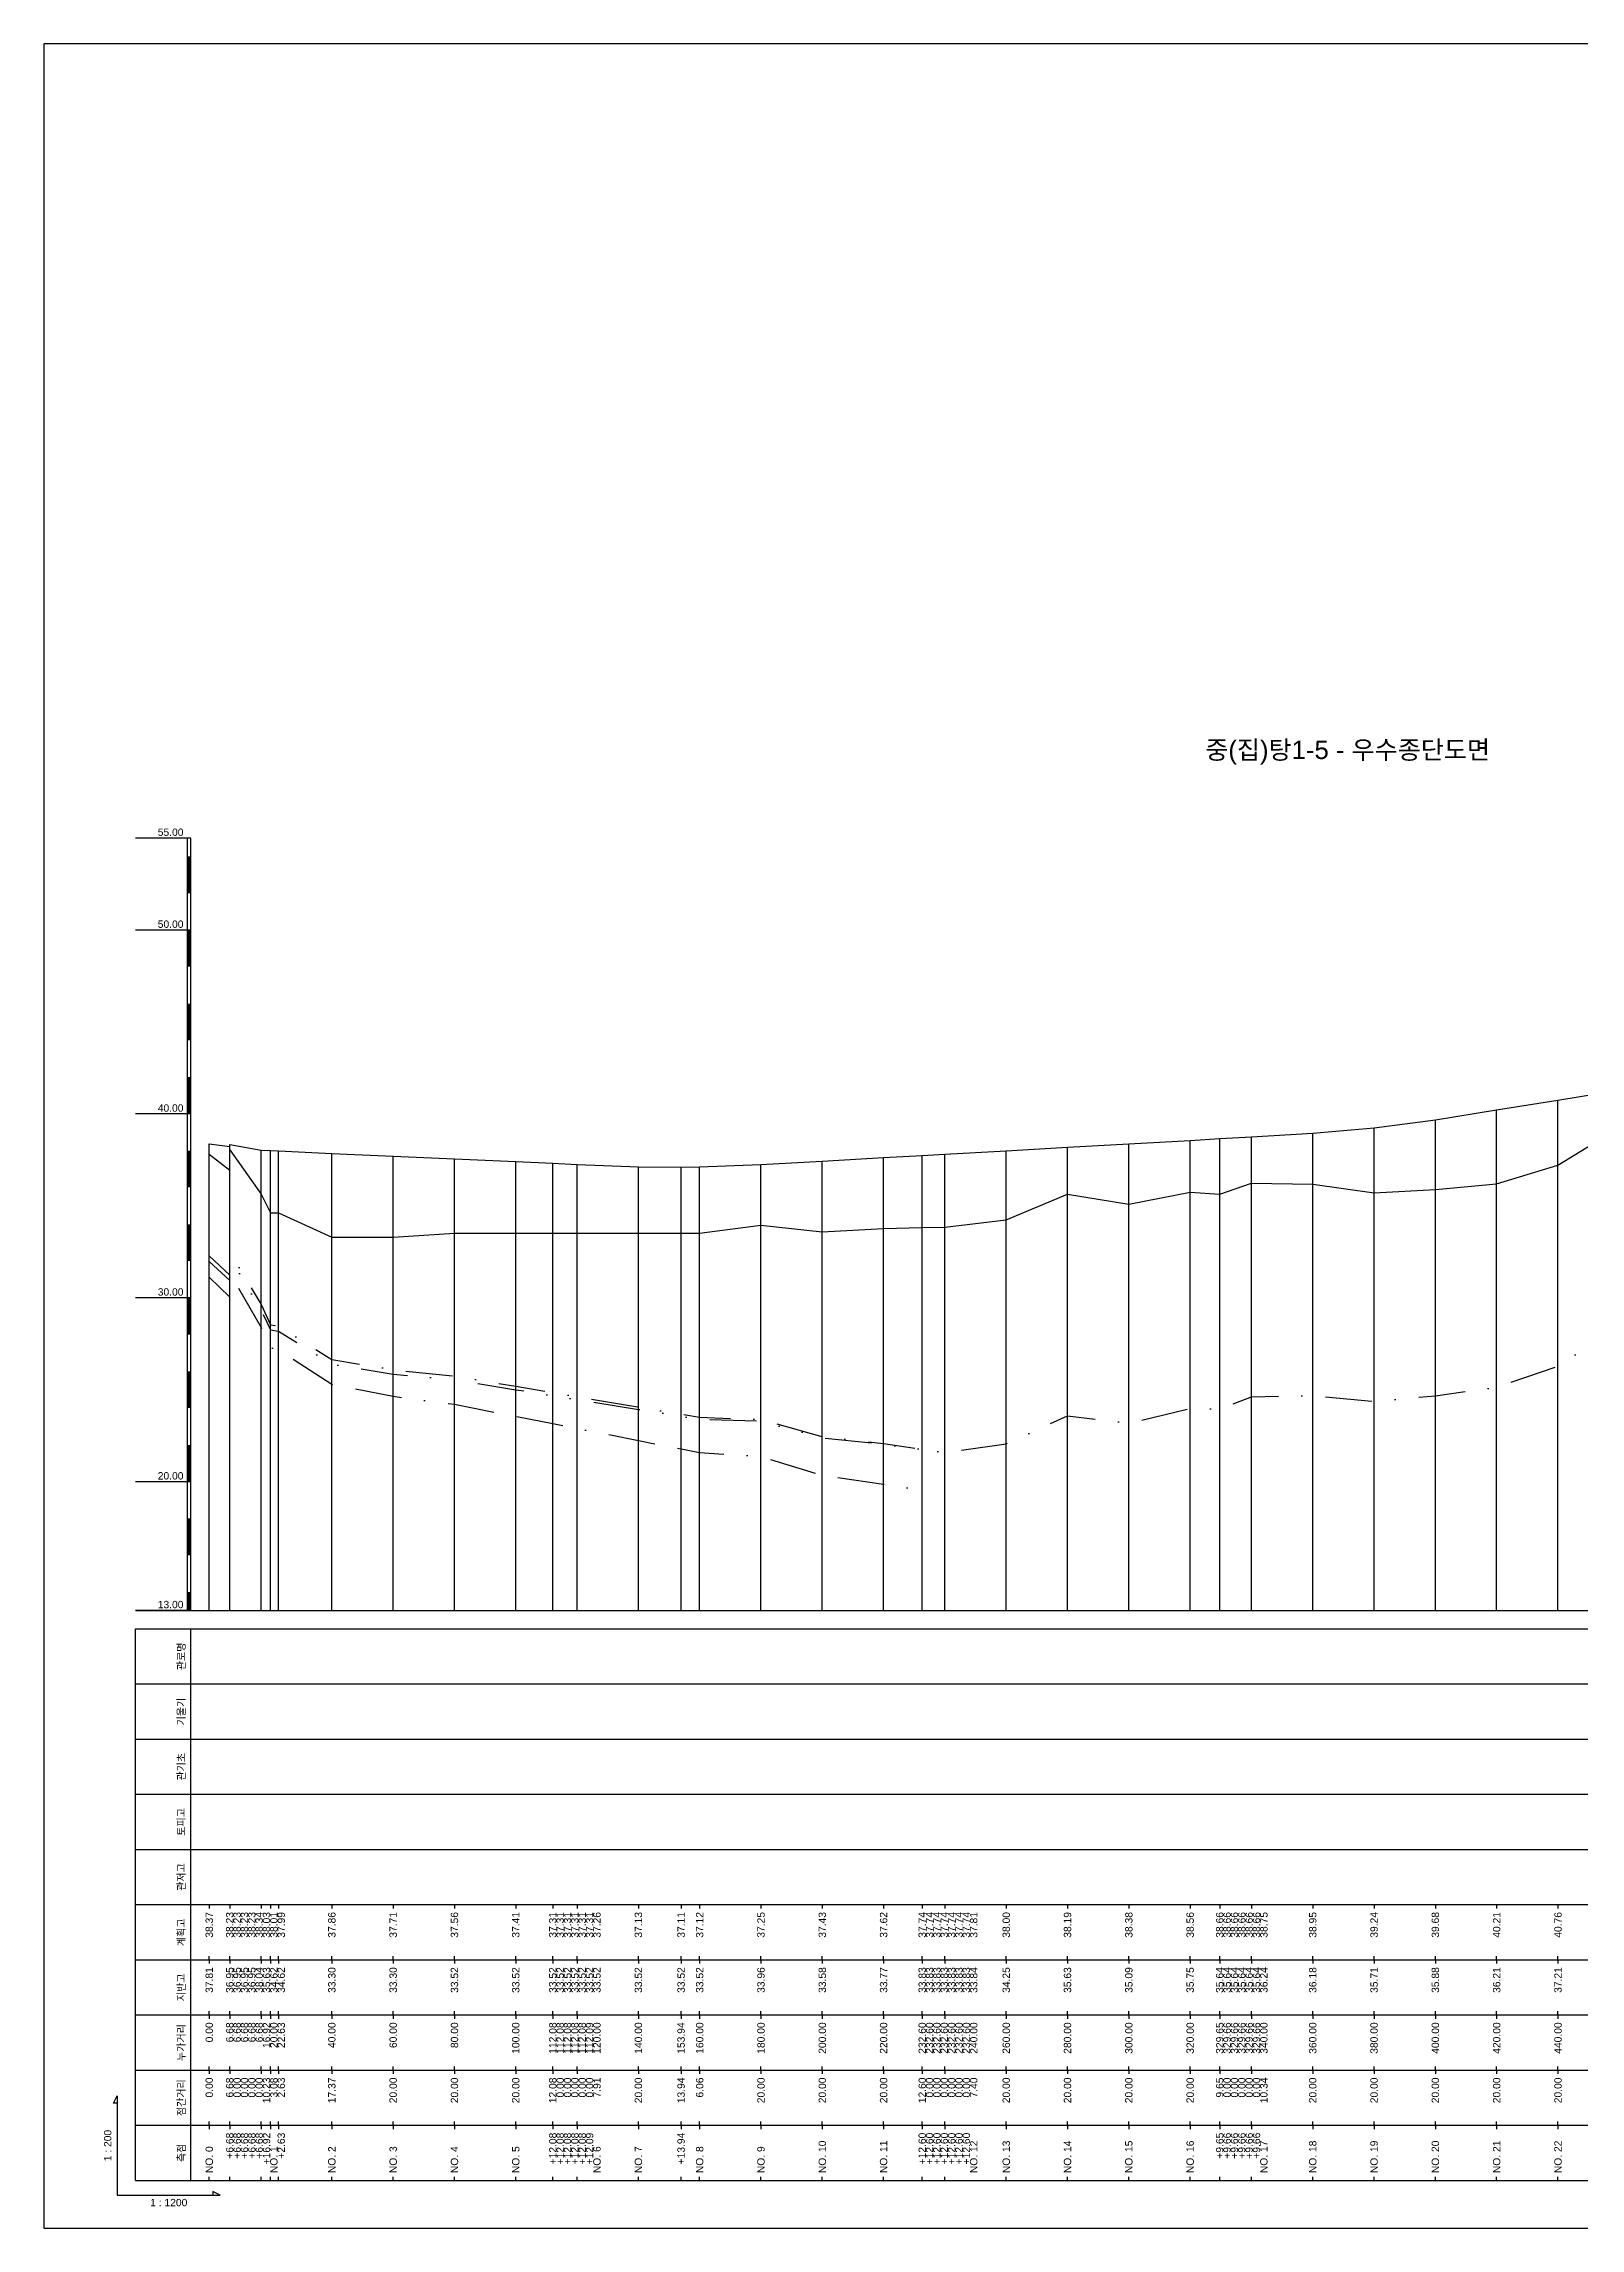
# Model space of a CAD drawing. Header units: millimetres. Extents: x -105495 to 3444, y -108190 to 2013.
# Drawn here: x 20 to 438, y -36708 to -36114 of the extents above; entities that cross this region are included whole.
import ezdxf
from ezdxf.enums import TextEntityAlignment as Align

# ---------------------------------------------------------------- set-up
doc = ezdxf.new("R2010")
doc.units = ezdxf.units.MM
for name, pattern in [('BORDER', [44.45, 12.7, -6.35, 12.7, -6.35, 0, -6.35]), ('DASHDOT', [25.4, 12.7, -6.35, 0, -6.35]), ('DIVIDE', [31.75, 12.7, -6.35, 0, -6.35, 0, -6.35])]:
    doc.linetypes.add(name, pattern=pattern)
for name, color, linetype in [('KZ_종단_계획선', 1, 'Continuous'), ('KZ_종단_노선명', 7, 'Continuous'), ('KZ_종단_도각', 7, 'Continuous'), ('KZ_종단_수직선', 7, 'Continuous'), ('KZ_종단_암선1', 56, 'DASHDOT'), ('KZ_종단_암선2', 4, 'DIVIDE'), ('KZ_종단_암선3', 6, 'BORDER'), ('KZ_종단_지반선', 3, 'Continuous'), ('KZ_종단_테이블문자', 7, 'Continuous'), ('KZ_종단_테이블선', 7, 'Continuous'), ('KZ_종단_폴대', 7, 'Continuous')]:
    doc.layers.add(name, color=color, linetype=linetype)
doc.styles.get("Standard").update_dxf_attribs({"font": 'arial.ttf'})

msp = doc.modelspace()

# ---------------------------------------------------------------- linework, layer by layer
at = {"layer": 'KZ_종단_계획선'}
msp.add_lwpolyline([(65, -36413.16), (70.57, -36413.83), (70.57, -36413.83), (70.57, -36413.83), (70.57, -36413.83), (70.57, -36413.32), (79.1, -36414.85), (81.67, -36414.97), (83.85, -36415.06), (98.33, -36415.72), (115, -36416.47), (131.67, -36417.22), (148.33, -36417.97), (158.4, -36418.43), (158.4, -36418.43), (158.4, -36418.43), (158.4, -36418.43), (158.4, -36418.43), (158.41, -36418.43), (165, -36418.72), (181.67, -36419.37), (193.28, -36419.47), (198.33, -36419.41), (215, -36418.77), (231.67, -36417.83), (248.33, -36416.89), (258.84, -36416.29), (258.84, -36416.29), (258.84, -36416.29), (258.84, -36416.29), (258.84, -36416.29), (258.84, -36416.29), (258.84, -36416.29), (265, -36415.95), (281.67, -36415), (298.33, -36414.06), (315, -36413.12), (331.67, -36412.18), (339.71, -36411.72), (339.71, -36411.72), (339.71, -36411.72), (339.71, -36411.72), (339.71, -36411.72), (339.71, -36411.72), (348.33, -36411.23), (365, -36410.27), (381.67, -36408.8), (398.33, -36406.62), (415, -36403.93), (431.67, -36401.22), (443.82, -36399.25)], dxfattribs=at)
at = {"layer": 'KZ_종단_도각'}
msp.add_lwpolyline([(20, -36708), (861, -36708), (861, -36114), (20, -36114)], close=True, dxfattribs=at)
at = {"layer": 'KZ_종단_수직선'}
for p, q in [((415, -36540), (415, -36403.93)), ((431.67, -36540), (431.67, -36401.22)), ((331.67, -36540), (331.67, -36412.18)), ((339.71, -36540), (339.71, -36411.72)), ((339.72, -36540), (339.72, -36411.72)), ((339.72, -36540), (339.72, -36411.72)), ((339.72, -36540), (339.72, -36411.72)), ((339.72, -36540), (339.72, -36411.72)), ((339.72, -36540), (339.72, -36411.72)), ((348.33, -36540), (348.33, -36411.23)), ((365, -36540), (365, -36410.27)), ((381.67, -36540), (381.67, -36408.8)), ((398.33, -36540), (398.33, -36406.62)), ((65, -36540), (65, -36413.16)), ((70.57, -36540), (70.57, -36413.32)), ((70.57, -36540), (70.57, -36413.83)), ((70.57, -36540), (70.57, -36413.83)), ((70.57, -36540), (70.57, -36413.83)), ((70.57, -36540), (70.57, -36413.83)), ((79.1, -36540), (79.1, -36414.85)), ((81.67, -36540), (81.67, -36414.97)), ((83.86, -36540), (83.86, -36415.06)), ((98.33, -36540), (98.33, -36415.72)), ((115, -36540), (115, -36416.47)), ((131.67, -36540), (131.67, -36417.22)), ((148.33, -36540), (148.33, -36417.97)), ((231.67, -36540), (231.67, -36417.83)), ((248.33, -36540), (248.33, -36416.89)), ((258.83, -36540), (258.83, -36416.29)), ((258.83, -36540), (258.83, -36416.29)), ((258.83, -36540), (258.83, -36416.29)), ((258.83, -36540), (258.83, -36416.29)), ((258.83, -36540), (258.83, -36416.29)), ((258.83, -36540), (258.83, -36416.29)), ((258.83, -36540), (258.83, -36416.29)), ((265, -36540), (265, -36415.95)), ((281.67, -36540), (281.67, -36415)), ((298.33, -36540), (298.33, -36414.06)), ((315, -36540), (315, -36413.12)), ((158.4, -36540), (158.4, -36418.43)), ((158.4, -36540), (158.4, -36418.43)), ((158.4, -36540), (158.4, -36418.43)), ((158.4, -36540), (158.4, -36418.43)), ((158.4, -36540), (158.4, -36418.43)), ((158.41, -36540), (158.41, -36418.43)), ((165, -36540), (165, -36418.72)), ((181.67, -36540), (181.67, -36419.37)), ((193.28, -36540), (193.28, -36419.47)), ((198.33, -36540), (198.33, -36419.41)), ((215, -36540), (215, -36418.77))]:
    msp.add_line(p, q, dxfattribs=at)
at = {"layer": 'KZ_종단_암선1', "flags": 128}
msp.add_lwpolyline([(65, -36443.54), (70.57, -36448.8), (70.57, -36448.8), (70.57, -36448.8), (70.57, -36448.8), (70.57, -36442.44), (79.1, -36456.84), (81.67, -36462.3), (83.86, -36462.67), (98.33, -36471.73), (115, -36474.54), (131.67, -36476.25), (148.33, -36479.06), (158.4, -36480.75), (158.4, -36480.75), (158.4, -36480.75), (158.4, -36480.75), (158.4, -36480.75), (158.41, -36480.75), (165, -36481.86), (181.67, -36484.67), (193.28, -36486.63), (198.33, -36487.48), (215, -36488.1), (231.67, -36492.76), (248.33, -36494.65), (258.83, -36496.12), (258.83, -36496.12), (258.83, -36496.12), (258.83, -36496.12), (258.83, -36496.12), (258.83, -36496.12), (258.83, -36496.12), (265, -36497.08), (281.67, -36494.69), (298.33, -36487.07), (315, -36489.09), (331.67, -36485.08), (339.71, -36485.28), (339.72, -36485.28), (339.72, -36485.28), (339.72, -36485.28), (339.72, -36485.28), (339.72, -36485.28), (348.33, -36481.9), (365, -36481.54), (381.67, -36483.17), (398.33, -36481.61), (415, -36479.3), (431.67, -36473.59), (443.82, -36465.6), (448.33, -36464.84), (448.86, -36464.43), (463.08, -36453.34), (463.08, -36453.34), (463.08, -36453.34), (463.08, -36453.34), (463.08, -36453.34), (463.08, -36453.34), (463.08, -36453.34), (465, -36451.2), (481.67, -36446.98), (498.33, -36442.2), (515, -36442.6), (531.67, -36442.21), (548.33, -36445.68), (565, -36469.9), (581.67, -36471.33), (598.33, -36450.16), (615, -36429.12), (631.67, -36450.41), (648.33, -36476.12), (665, -36499.8), (671.02, -36497.59), (679.57, -36510.43), (681.67, -36513.57), (684.01, -36512.91)], dxfattribs=at)
at = {"layer": 'KZ_종단_암선2', "flags": 128}
msp.add_lwpolyline([(65, -36445.11), (70.57, -36450.32), (70.57, -36450.32), (70.57, -36450.32), (70.57, -36450.32), (70.57, -36444.01), (79.1, -36458.3), (81.67, -36463.74), (83.86, -36464.09), (98.33, -36473.04), (115, -36475.72), (131.67, -36477.3), (148.33, -36479.98), (158.4, -36481.6), (158.4, -36481.6), (158.4, -36481.6), (158.4, -36481.6), (158.4, -36481.6), (158.41, -36481.6), (165, -36482.66), (181.67, -36485.33), (193.28, -36487.2), (198.33, -36488.01), (215, -36488.5), (231.67, -36493.04), (248.33, -36494.8), (258.83, -36496.18), (258.83, -36496.18), (258.83, -36496.18), (258.83, -36496.18), (258.83, -36496.18), (258.83, -36496.18), (258.83, -36496.18)], dxfattribs=at)
at = {"layer": 'KZ_종단_암선3', "flags": 128}
msp.add_lwpolyline([(65, -36449.39), (70.57, -36454.8), (70.57, -36454.8), (70.57, -36454.8), (70.57, -36454.8), (70.57, -36448.24), (79.1, -36463.08), (81.67, -36468.61), (83.86, -36469.04), (98.33, -36478.51), (115, -36481.78), (131.67, -36483.96), (148.33, -36487.23), (158.4, -36489.21), (158.4, -36489.21), (158.4, -36489.21), (158.4, -36489.21), (158.4, -36489.21), (158.41, -36489.21), (165, -36490.51), (181.67, -36493.78), (193.28, -36496.07), (198.33, -36497.06), (215, -36498.14), (231.67, -36503.27), (248.33, -36505.63), (258.83, -36507.39), (258.83, -36507.39), (258.83, -36507.39), (258.83, -36507.39), (258.83, -36507.39), (258.83, -36507.39), (258.83, -36507.39)], dxfattribs=at)
at = {"layer": 'KZ_종단_지반선', "flags": 128}
msp.add_lwpolyline([(65, -36415.94), (70.57, -36420.26), (70.57, -36420.26), (70.57, -36420.26), (70.57, -36420.26), (70.57, -36414.78), (79.1, -36426.86), (81.67, -36431.89), (83.86, -36431.89), (98.33, -36438.51), (115, -36438.51), (131.67, -36437.41), (148.33, -36437.41), (158.4, -36437.41), (158.4, -36437.41), (158.4, -36437.41), (158.4, -36437.41), (158.4, -36437.41), (158.41, -36437.41), (165, -36437.41), (181.67, -36437.41), (193.28, -36437.41), (198.33, -36437.41), (215, -36435.22), (231.67, -36437.08), (248.33, -36436.16), (258.83, -36435.85), (258.83, -36435.85), (258.83, -36435.85), (258.83, -36435.85), (258.83, -36435.85), (258.83, -36435.85), (258.83, -36435.85), (265, -36435.78), (281.67, -36433.77), (298.33, -36426.85), (315, -36429.57), (331.67, -36426.26), (339.71, -36426.8), (339.72, -36426.8), (339.72, -36426.8), (339.72, -36426.8), (339.72, -36426.8), (339.72, -36426.8), (348.33, -36423.78), (365, -36424.12), (381.67, -36426.45), (398.33, -36425.59), (415, -36423.97), (431.67, -36418.96), (443.82, -36411.49)], dxfattribs=at)
at = {"layer": 'KZ_종단_테이블선'}
for p, q in [((45, -36540), (689.01, -36540)), ((45, -36560), (45, -36545)), ((45, -36545), (689.01, -36545)), ((60, -36560), (60, -36545)), ((45, -36575), (45, -36560)), ((45, -36560), (689.01, -36560)), ((60, -36575), (60, -36560)), ((45, -36590), (45, -36575)), ((45, -36575), (689.01, -36575)), ((60, -36590), (60, -36575)), ((45, -36605), (45, -36590)), ((45, -36590), (689.01, -36590)), ((60, -36605), (60, -36590)), ((45, -36620), (45, -36605)), ((45, -36605), (689.01, -36605)), ((60, -36620), (60, -36605)), ((45, -36635), (45, -36620)), ((45, -36620), (689.01, -36620)), ((60, -36635), (60, -36620)), ((65, -36620), (65, -36621)), ((70.57, -36620), (70.57, -36621)), ((70.57, -36620), (70.57, -36621)), ((70.57, -36620), (70.57, -36621)), ((70.57, -36620), (70.57, -36621)), ((70.57, -36620), (70.57, -36621)), ((79.1, -36620), (79.1, -36621)), ((81.67, -36620), (81.67, -36621)), ((83.86, -36620), (83.86, -36621)), ((98.33, -36620), (98.33, -36621)), ((115, -36620), (115, -36621)), ((131.67, -36620), (131.67, -36621)), ((148.33, -36620), (148.33, -36621)), ((158.4, -36620), (158.4, -36621)), ((158.4, -36620), (158.4, -36621)), ((158.4, -36620), (158.4, -36621)), ((158.4, -36620), (158.4, -36621)), ((158.4, -36620), (158.4, -36621)), ((158.41, -36620), (158.41, -36621)), ((165, -36620), (165, -36621)), ((181.67, -36620), (181.67, -36621)), ((193.28, -36620), (193.28, -36621)), ((198.33, -36620), (198.33, -36621)), ((215, -36620), (215, -36621)), ((231.67, -36620), (231.67, -36621)), ((248.33, -36620), (248.33, -36621)), ((258.83, -36620), (258.83, -36621)), ((258.83, -36620), (258.83, -36621)), ((258.83, -36620), (258.83, -36621)), ((258.83, -36620), (258.83, -36621)), ((258.83, -36620), (258.83, -36621)), ((258.83, -36620), (258.83, -36621)), ((258.83, -36620), (258.83, -36621)), ((265, -36620), (265, -36621)), ((281.67, -36620), (281.67, -36621)), ((298.33, -36620), (298.33, -36621)), ((315, -36620), (315, -36621)), ((331.67, -36620), (331.67, -36621)), ((339.71, -36620), (339.71, -36621)), ((339.72, -36620), (339.72, -36621)), ((339.72, -36620), (339.72, -36621)), ((339.72, -36620), (339.72, -36621)), ((339.72, -36620), (339.72, -36621)), ((339.72, -36620), (339.72, -36621)), ((348.33, -36620), (348.33, -36621)), ((365, -36620), (365, -36621)), ((381.67, -36620), (381.67, -36621)), ((398.33, -36620), (398.33, -36621)), ((415, -36620), (415, -36621)), ((431.67, -36620), (431.67, -36621)), ((45, -36650), (45, -36635)), ((45, -36635), (689.01, -36635)), ((60, -36650), (60, -36635)), ((65, -36635), (65, -36634)), ((65, -36635), (65, -36636)), ((70.57, -36635), (70.57, -36634)), ((70.57, -36635), (70.57, -36634)), ((70.57, -36635), (70.57, -36634)), ((70.57, -36635), (70.57, -36634)), ((70.57, -36635), (70.57, -36634)), ((70.57, -36635), (70.57, -36636)), ((70.57, -36635), (70.57, -36636)), ((70.57, -36635), (70.57, -36636)), ((70.57, -36635), (70.57, -36636)), ((70.57, -36635), (70.57, -36636)), ((79.1, -36635), (79.1, -36634)), ((79.1, -36635), (79.1, -36636)), ((81.67, -36635), (81.67, -36634)), ((81.67, -36635), (81.67, -36636)), ((83.86, -36635), (83.86, -36634)), ((83.86, -36635), (83.86, -36636)), ((98.33, -36635), (98.33, -36634)), ((98.33, -36635), (98.33, -36636)), ((115, -36635), (115, -36634)), ((115, -36635), (115, -36636)), ((131.67, -36635), (131.67, -36634)), ((131.67, -36635), (131.67, -36636)), ((148.33, -36635), (148.33, -36634)), ((148.33, -36635), (148.33, -36636)), ((158.4, -36635), (158.4, -36634)), ((158.4, -36635), (158.4, -36634)), ((158.4, -36635), (158.4, -36634)), ((158.4, -36635), (158.4, -36634)), ((158.4, -36635), (158.4, -36634)), ((158.4, -36635), (158.4, -36636)), ((158.4, -36635), (158.4, -36636)), ((158.4, -36635), (158.4, -36636)), ((158.4, -36635), (158.4, -36636)), ((158.4, -36635), (158.4, -36636)), ((158.41, -36635), (158.41, -36634)), ((158.41, -36635), (158.41, -36636)), ((165, -36635), (165, -36634)), ((165, -36635), (165, -36636)), ((181.67, -36635), (181.67, -36634)), ((181.67, -36635), (181.67, -36636)), ((193.28, -36635), (193.28, -36634)), ((193.28, -36635), (193.28, -36636)), ((198.33, -36635), (198.33, -36634)), ((198.33, -36635), (198.33, -36636)), ((215, -36635), (215, -36634)), ((215, -36635), (215, -36636)), ((231.67, -36635), (231.67, -36634)), ((231.67, -36635), (231.67, -36636)), ((248.33, -36635), (248.33, -36634)), ((248.33, -36635), (248.33, -36636)), ((258.83, -36635), (258.83, -36634)), ((258.83, -36635), (258.83, -36634)), ((258.83, -36635), (258.83, -36634)), ((258.83, -36635), (258.83, -36634)), ((258.83, -36635), (258.83, -36634)), ((258.83, -36635), (258.83, -36634)), ((258.83, -36635), (258.83, -36634)), ((258.83, -36635), (258.83, -36636)), ((258.83, -36635), (258.83, -36636)), ((258.83, -36635), (258.83, -36636)), ((258.83, -36635), (258.83, -36636)), ((258.83, -36635), (258.83, -36636)), ((258.83, -36635), (258.83, -36636)), ((258.83, -36635), (258.83, -36636)), ((265, -36635), (265, -36634)), ((265, -36635), (265, -36636)), ((281.67, -36635), (281.67, -36634)), ((281.67, -36635), (281.67, -36636)), ((298.33, -36635), (298.33, -36634)), ((298.33, -36635), (298.33, -36636)), ((315, -36635), (315, -36634)), ((315, -36635), (315, -36636)), ((331.67, -36635), (331.67, -36634)), ((331.67, -36635), (331.67, -36636)), ((339.71, -36635), (339.71, -36634)), ((339.71, -36635), (339.71, -36636)), ((339.72, -36635), (339.72, -36634)), ((339.72, -36635), (339.72, -36634)), ((339.72, -36635), (339.72, -36634)), ((339.72, -36635), (339.72, -36634)), ((339.72, -36635), (339.72, -36634)), ((339.72, -36635), (339.72, -36636)), ((339.72, -36635), (339.72, -36636)), ((339.72, -36635), (339.72, -36636)), ((339.72, -36635), (339.72, -36636)), ((339.72, -36635), (339.72, -36636)), ((348.33, -36635), (348.33, -36634)), ((348.33, -36635), (348.33, -36636)), ((365, -36635), (365, -36634)), ((365, -36635), (365, -36636)), ((381.67, -36635), (381.67, -36634)), ((381.67, -36635), (381.67, -36636)), ((398.33, -36635), (398.33, -36634)), ((398.33, -36635), (398.33, -36636)), ((415, -36635), (415, -36634)), ((415, -36635), (415, -36636)), ((431.67, -36635), (431.67, -36634)), ((431.67, -36635), (431.67, -36636)), ((65, -36650), (65, -36649)), ((70.57, -36650), (70.57, -36649)), ((70.57, -36650), (70.57, -36649)), ((70.57, -36650), (70.57, -36649)), ((70.57, -36650), (70.57, -36649)), ((70.57, -36650), (70.57, -36649)), ((79.1, -36650), (79.1, -36649)), ((81.67, -36650), (81.67, -36649)), ((83.86, -36650), (83.86, -36649)), ((98.33, -36650), (98.33, -36649)), ((115, -36650), (115, -36649)), ((131.67, -36650), (131.67, -36649)), ((148.33, -36650), (148.33, -36649)), ((158.4, -36650), (158.4, -36649)), ((158.4, -36650), (158.4, -36649)), ((158.4, -36650), (158.4, -36649)), ((158.4, -36650), (158.4, -36649)), ((158.4, -36650), (158.4, -36649)), ((158.41, -36650), (158.41, -36649)), ((165, -36650), (165, -36649)), ((181.67, -36650), (181.67, -36649)), ((193.28, -36650), (193.28, -36649)), ((198.33, -36650), (198.33, -36649)), ((215, -36650), (215, -36649)), ((231.67, -36650), (231.67, -36649)), ((248.33, -36650), (248.33, -36649)), ((258.83, -36650), (258.83, -36649)), ((258.83, -36650), (258.83, -36649)), ((258.83, -36650), (258.83, -36649)), ((258.83, -36650), (258.83, -36649)), ((258.83, -36650), (258.83, -36649)), ((258.83, -36650), (258.83, -36649)), ((258.83, -36650), (258.83, -36649)), ((265, -36650), (265, -36649)), ((281.67, -36650), (281.67, -36649)), ((298.33, -36650), (298.33, -36649)), ((315, -36650), (315, -36649)), ((331.67, -36650), (331.67, -36649)), ((339.71, -36650), (339.71, -36649)), ((339.72, -36650), (339.72, -36649)), ((339.72, -36650), (339.72, -36649)), ((339.72, -36650), (339.72, -36649)), ((339.72, -36650), (339.72, -36649)), ((339.72, -36650), (339.72, -36649)), ((348.33, -36650), (348.33, -36649)), ((365, -36650), (365, -36649)), ((381.67, -36650), (381.67, -36649)), ((398.33, -36650), (398.33, -36649)), ((415, -36650), (415, -36649)), ((431.67, -36650), (431.67, -36649)), ((45, -36665), (45, -36650)), ((45, -36650), (689.01, -36650)), ((60, -36665), (60, -36650)), ((65, -36650), (65, -36651)), ((70.57, -36650), (70.57, -36651)), ((70.57, -36650), (70.57, -36651)), ((70.57, -36650), (70.57, -36651)), ((70.57, -36650), (70.57, -36651)), ((70.57, -36650), (70.57, -36651)), ((79.1, -36650), (79.1, -36651)), ((81.67, -36650), (81.67, -36651)), ((83.86, -36650), (83.86, -36651)), ((98.33, -36650), (98.33, -36651)), ((115, -36650), (115, -36651)), ((131.67, -36650), (131.67, -36651)), ((148.33, -36650), (148.33, -36651)), ((158.4, -36650), (158.4, -36651)), ((158.4, -36650), (158.4, -36651)), ((158.4, -36650), (158.4, -36651)), ((158.4, -36650), (158.4, -36651)), ((158.4, -36650), (158.4, -36651)), ((158.41, -36650), (158.41, -36651)), ((165, -36650), (165, -36651)), ((181.67, -36650), (181.67, -36651)), ((193.28, -36650), (193.28, -36651)), ((198.33, -36650), (198.33, -36651)), ((215, -36650), (215, -36651)), ((231.67, -36650), (231.67, -36651)), ((248.33, -36650), (248.33, -36651)), ((258.83, -36650), (258.83, -36651)), ((258.83, -36650), (258.83, -36651)), ((258.83, -36650), (258.83, -36651)), ((258.83, -36650), (258.83, -36651)), ((258.83, -36650), (258.83, -36651)), ((258.83, -36650), (258.83, -36651)), ((258.83, -36650), (258.83, -36651)), ((265, -36650), (265, -36651)), ((281.67, -36650), (281.67, -36651)), ((298.33, -36650), (298.33, -36651)), ((315, -36650), (315, -36651)), ((331.67, -36650), (331.67, -36651)), ((339.71, -36650), (339.71, -36651)), ((339.72, -36650), (339.72, -36651)), ((339.72, -36650), (339.72, -36651)), ((339.72, -36650), (339.72, -36651)), ((339.72, -36650), (339.72, -36651)), ((339.72, -36650), (339.72, -36651)), ((348.33, -36650), (348.33, -36651)), ((365, -36650), (365, -36651)), ((381.67, -36650), (381.67, -36651)), ((398.33, -36650), (398.33, -36651)), ((415, -36650), (415, -36651)), ((431.67, -36650), (431.67, -36651)), ((45, -36680), (45, -36665)), ((45, -36665), (689.01, -36665)), ((60, -36680), (60, -36665)), ((65, -36665), (65, -36664)), ((65, -36665), (65, -36666)), ((70.57, -36665), (70.57, -36664)), ((70.57, -36665), (70.57, -36664)), ((70.57, -36665), (70.57, -36664)), ((70.57, -36665), (70.57, -36664)), ((70.57, -36665), (70.57, -36664)), ((70.57, -36665), (70.57, -36666)), ((70.57, -36665), (70.57, -36666)), ((70.57, -36665), (70.57, -36666)), ((70.57, -36665), (70.57, -36666)), ((70.57, -36665), (70.57, -36666)), ((79.1, -36665), (79.1, -36664)), ((79.1, -36665), (79.1, -36666)), ((81.67, -36665), (81.67, -36664)), ((81.67, -36665), (81.67, -36666)), ((83.86, -36665), (83.86, -36664)), ((83.86, -36665), (83.86, -36666)), ((98.33, -36665), (98.33, -36664)), ((98.33, -36665), (98.33, -36666)), ((115, -36665), (115, -36664)), ((115, -36665), (115, -36666)), ((131.67, -36665), (131.67, -36664)), ((131.67, -36665), (131.67, -36666)), ((148.33, -36665), (148.33, -36664)), ((148.33, -36665), (148.33, -36666)), ((158.4, -36665), (158.4, -36664)), ((158.4, -36665), (158.4, -36664)), ((158.4, -36665), (158.4, -36664)), ((158.4, -36665), (158.4, -36664)), ((158.4, -36665), (158.4, -36664)), ((158.4, -36665), (158.4, -36666)), ((158.4, -36665), (158.4, -36666)), ((158.4, -36665), (158.4, -36666)), ((158.4, -36665), (158.4, -36666)), ((158.4, -36665), (158.4, -36666)), ((158.41, -36665), (158.41, -36664)), ((158.41, -36665), (158.41, -36666)), ((165, -36665), (165, -36664)), ((165, -36665), (165, -36666)), ((181.67, -36665), (181.67, -36664)), ((181.67, -36665), (181.67, -36666)), ((193.28, -36665), (193.28, -36664)), ((193.28, -36665), (193.28, -36666)), ((198.33, -36665), (198.33, -36664)), ((198.33, -36665), (198.33, -36666)), ((215, -36665), (215, -36664)), ((215, -36665), (215, -36666)), ((231.67, -36665), (231.67, -36664)), ((231.67, -36665), (231.67, -36666)), ((248.33, -36665), (248.33, -36664)), ((248.33, -36665), (248.33, -36666)), ((258.83, -36665), (258.83, -36664)), ((258.83, -36665), (258.83, -36664)), ((258.83, -36665), (258.83, -36664)), ((258.83, -36665), (258.83, -36664)), ((258.83, -36665), (258.83, -36664)), ((258.83, -36665), (258.83, -36664)), ((258.83, -36665), (258.83, -36664)), ((258.83, -36665), (258.83, -36666)), ((258.83, -36665), (258.83, -36666)), ((258.83, -36665), (258.83, -36666)), ((258.83, -36665), (258.83, -36666)), ((258.83, -36665), (258.83, -36666)), ((258.83, -36665), (258.83, -36666)), ((258.83, -36665), (258.83, -36666)), ((265, -36665), (265, -36664)), ((265, -36665), (265, -36666)), ((281.67, -36665), (281.67, -36664)), ((281.67, -36665), (281.67, -36666)), ((298.33, -36665), (298.33, -36664)), ((298.33, -36665), (298.33, -36666)), ((315, -36665), (315, -36664)), ((315, -36665), (315, -36666)), ((331.67, -36665), (331.67, -36664)), ((331.67, -36665), (331.67, -36666)), ((339.71, -36665), (339.71, -36664)), ((339.71, -36665), (339.71, -36666)), ((339.72, -36665), (339.72, -36664)), ((339.72, -36665), (339.72, -36664)), ((339.72, -36665), (339.72, -36664)), ((339.72, -36665), (339.72, -36664)), ((339.72, -36665), (339.72, -36664)), ((339.72, -36665), (339.72, -36666)), ((339.72, -36665), (339.72, -36666)), ((339.72, -36665), (339.72, -36666)), ((339.72, -36665), (339.72, -36666)), ((339.72, -36665), (339.72, -36666)), ((348.33, -36665), (348.33, -36664)), ((348.33, -36665), (348.33, -36666)), ((365, -36665), (365, -36664)), ((365, -36665), (365, -36666)), ((381.67, -36665), (381.67, -36664)), ((381.67, -36665), (381.67, -36666)), ((398.33, -36665), (398.33, -36664)), ((398.33, -36665), (398.33, -36666)), ((415, -36665), (415, -36664)), ((415, -36665), (415, -36666)), ((431.67, -36665), (431.67, -36664)), ((431.67, -36665), (431.67, -36666)), ((65, -36680), (65, -36679)), ((70.57, -36680), (70.57, -36679)), ((70.57, -36680), (70.57, -36679)), ((70.57, -36680), (70.57, -36679)), ((70.57, -36680), (70.57, -36679)), ((70.57, -36680), (70.57, -36679)), ((79.1, -36680), (79.1, -36679)), ((81.67, -36680), (81.67, -36679)), ((83.86, -36680), (83.86, -36679)), ((98.33, -36680), (98.33, -36679)), ((115, -36680), (115, -36679)), ((131.67, -36680), (131.67, -36679)), ((148.33, -36680), (148.33, -36679)), ((158.4, -36680), (158.4, -36679)), ((158.4, -36680), (158.4, -36679)), ((158.4, -36680), (158.4, -36679)), ((158.4, -36680), (158.4, -36679)), ((158.4, -36680), (158.4, -36679)), ((158.41, -36680), (158.41, -36679)), ((165, -36680), (165, -36679)), ((181.67, -36680), (181.67, -36679)), ((193.28, -36680), (193.28, -36679)), ((198.33, -36680), (198.33, -36679)), ((215, -36680), (215, -36679)), ((231.67, -36680), (231.67, -36679)), ((248.33, -36680), (248.33, -36679)), ((258.83, -36680), (258.83, -36679)), ((258.83, -36680), (258.83, -36679)), ((258.83, -36680), (258.83, -36679)), ((258.83, -36680), (258.83, -36679)), ((258.83, -36680), (258.83, -36679)), ((258.83, -36680), (258.83, -36679)), ((258.83, -36680), (258.83, -36679)), ((265, -36680), (265, -36679)), ((281.67, -36680), (281.67, -36679)), ((298.33, -36680), (298.33, -36679)), ((315, -36680), (315, -36679)), ((331.67, -36680), (331.67, -36679)), ((339.71, -36680), (339.71, -36679)), ((339.72, -36680), (339.72, -36679)), ((339.72, -36680), (339.72, -36679)), ((339.72, -36680), (339.72, -36679)), ((339.72, -36680), (339.72, -36679)), ((339.72, -36680), (339.72, -36679)), ((348.33, -36680), (348.33, -36679)), ((365, -36680), (365, -36679)), ((381.67, -36680), (381.67, -36679)), ((398.33, -36680), (398.33, -36679)), ((415, -36680), (415, -36679)), ((431.67, -36680), (431.67, -36679)), ((45, -36695), (45, -36680)), ((45, -36680), (689.01, -36680)), ((60, -36695), (60, -36680)), ((65, -36680), (65, -36681)), ((70.57, -36680), (70.57, -36681)), ((70.57, -36680), (70.57, -36681)), ((70.57, -36680), (70.57, -36681)), ((70.57, -36680), (70.57, -36681)), ((70.57, -36680), (70.57, -36681)), ((79.1, -36680), (79.1, -36681)), ((81.67, -36680), (81.67, -36681)), ((83.86, -36680), (83.86, -36681)), ((98.33, -36680), (98.33, -36681)), ((115, -36680), (115, -36681)), ((131.67, -36680), (131.67, -36681)), ((148.33, -36680), (148.33, -36681)), ((158.4, -36680), (158.4, -36681)), ((158.4, -36680), (158.4, -36681)), ((158.4, -36680), (158.4, -36681)), ((158.4, -36680), (158.4, -36681)), ((158.4, -36680), (158.4, -36681)), ((158.41, -36680), (158.41, -36681)), ((165, -36680), (165, -36681)), ((181.67, -36680), (181.67, -36681)), ((193.28, -36680), (193.28, -36681)), ((198.33, -36680), (198.33, -36681)), ((215, -36680), (215, -36681)), ((231.67, -36680), (231.67, -36681)), ((248.33, -36680), (248.33, -36681)), ((258.83, -36680), (258.83, -36681)), ((258.83, -36680), (258.83, -36681)), ((258.83, -36680), (258.83, -36681)), ((258.83, -36680), (258.83, -36681)), ((258.83, -36680), (258.83, -36681)), ((258.83, -36680), (258.83, -36681)), ((258.83, -36680), (258.83, -36681)), ((265, -36680), (265, -36681)), ((281.67, -36680), (281.67, -36681)), ((298.33, -36680), (298.33, -36681)), ((315, -36680), (315, -36681)), ((331.67, -36680), (331.67, -36681)), ((339.71, -36680), (339.71, -36681)), ((339.72, -36680), (339.72, -36681)), ((339.72, -36680), (339.72, -36681)), ((339.72, -36680), (339.72, -36681)), ((339.72, -36680), (339.72, -36681)), ((339.72, -36680), (339.72, -36681)), ((348.33, -36680), (348.33, -36681)), ((365, -36680), (365, -36681)), ((381.67, -36680), (381.67, -36681)), ((398.33, -36680), (398.33, -36681)), ((415, -36680), (415, -36681)), ((431.67, -36680), (431.67, -36681)), ((45, -36695), (689.01, -36695)), ((65, -36695), (65, -36694)), ((70.57, -36695), (70.57, -36694)), ((70.57, -36695), (70.57, -36694)), ((70.57, -36695), (70.57, -36694)), ((70.57, -36695), (70.57, -36694)), ((70.57, -36695), (70.57, -36694)), ((79.1, -36695), (79.1, -36694)), ((81.67, -36695), (81.67, -36694)), ((83.86, -36695), (83.86, -36694)), ((98.33, -36695), (98.33, -36694)), ((115, -36695), (115, -36694)), ((131.67, -36695), (131.67, -36694)), ((148.33, -36695), (148.33, -36694)), ((158.4, -36695), (158.4, -36694)), ((158.4, -36695), (158.4, -36694)), ((158.4, -36695), (158.4, -36694)), ((158.4, -36695), (158.4, -36694)), ((158.4, -36695), (158.4, -36694)), ((158.41, -36695), (158.41, -36694)), ((165, -36695), (165, -36694)), ((181.67, -36695), (181.67, -36694)), ((193.28, -36695), (193.28, -36694)), ((198.33, -36695), (198.33, -36694)), ((215, -36695), (215, -36694)), ((231.67, -36695), (231.67, -36694)), ((248.33, -36695), (248.33, -36694)), ((258.83, -36695), (258.83, -36694)), ((258.83, -36695), (258.83, -36694)), ((258.83, -36695), (258.83, -36694)), ((258.83, -36695), (258.83, -36694)), ((258.83, -36695), (258.83, -36694)), ((258.83, -36695), (258.83, -36694)), ((258.83, -36695), (258.83, -36694)), ((265, -36695), (265, -36694)), ((281.67, -36695), (281.67, -36694)), ((298.33, -36695), (298.33, -36694)), ((315, -36695), (315, -36694)), ((331.67, -36695), (331.67, -36694)), ((339.71, -36695), (339.71, -36694)), ((339.72, -36695), (339.72, -36694)), ((339.72, -36695), (339.72, -36694)), ((339.72, -36695), (339.72, -36694)), ((339.72, -36695), (339.72, -36694)), ((339.72, -36695), (339.72, -36694)), ((348.33, -36695), (348.33, -36694)), ((365, -36695), (365, -36694)), ((381.67, -36695), (381.67, -36694)), ((398.33, -36695), (398.33, -36694)), ((415, -36695), (415, -36694)), ((431.67, -36695), (431.67, -36694))]:
    msp.add_line(p, q, dxfattribs=at)
msp.add_lwpolyline([(40, -36674), (39, -36674), (40, -36672), (40, -36699), (68, -36699), (66, -36698), (66, -36699)], dxfattribs=at)
at = {"layer": 'KZ_종단_폴대'}
for p, q in [((60, -36330), (45, -36330)), ((60, -36355), (45, -36355)), ((60, -36405), (45, -36405)), ((60, -36455), (45, -36455)), ((60, -36505), (45, -36505)), ((60, -36540), (45, -36540))]:
    msp.add_line(p, q, dxfattribs=at)
msp.add_lwpolyline([(60, -36540), (60, -36330), (59, -36330), (59, -36540), (60, -36540)], dxfattribs=at)
at = {"layer": 'KZ_종단_폴대', "const_width": 1}
for points in [[(59.5, -36345), (59.5, -36335)], [(59.5, -36365), (59.5, -36355)], [(59.5, -36385), (59.5, -36375)], [(59.5, -36405), (59.5, -36395)], [(59.5, -36425), (59.5, -36415)], [(59.5, -36445), (59.5, -36435)], [(59.5, -36465), (59.5, -36455)], [(59.5, -36485), (59.5, -36475)], [(59.5, -36505), (59.5, -36495)], [(59.5, -36525), (59.5, -36515)], [(59.5, -36540), (59.5, -36535)]]:
    msp.add_lwpolyline(points, dxfattribs=at)

# ---------------------------------------------------------------- texts
at = {"layer": 'KZ_종단_노선명'}
msp.add_text('중(집)탕1-5 - 우수종단도면', height=5, dxfattribs=at).set_placement((374.5, -36310), align=Align.BOTTOM_CENTER)
at = {"layer": 'KZ_종단_테이블문자'}
for s, p in [('38.37', (65, -36622)), ('38.23', (70.57, -36622)), ('38.23', (72.57, -36622)), ('38.23', (74.57, -36622)), ('38.23', (76.57, -36622)), ('38.34', (78.57, -36622)), ('38.03', (80.57, -36622)), ('38.01', (82.57, -36622)), ('37.99', (84.57, -36622)), ('37.86', (98.33, -36622)), ('37.71', (115, -36622)), ('37.56', (131.67, -36622)), ('37.41', (148.33, -36622)), ('37.31', (158.4, -36622)), ('37.31', (160.4, -36622)), ('37.31', (162.4, -36622)), ('37.31', (164.4, -36622)), ('37.31', (166.4, -36622)), ('37.31', (168.4, -36622)), ('37.26', (170.4, -36622)), ('37.13', (181.67, -36622)), ('37.11', (193.28, -36622)), ('37.12', (198.33, -36622)), ('37.25', (215, -36622)), ('37.43', (231.67, -36622)), ('37.62', (248.33, -36622)), ('37.74', (258.83, -36622)), ('37.74', (260.83, -36622)), ('37.74', (262.83, -36622)), ('37.74', (264.83, -36622)), ('37.74', (266.83, -36622)), ('37.74', (268.83, -36622)), ('37.74', (270.83, -36622)), ('37.81', (272.83, -36622)), ('38.00', (281.67, -36622)), ('38.19', (298.33, -36622)), ('38.38', (315, -36622)), ('38.56', (331.67, -36622)), ('38.66', (339.71, -36622)), ('38.66', (341.71, -36622)), ('38.66', (343.71, -36622)), ('38.66', (345.71, -36622)), ('38.66', (347.71, -36622)), ('38.66', (349.71, -36622)), ('38.75', (351.71, -36622)), ('38.95', (365, -36622)), ('39.24', (381.67, -36622)), ('39.68', (398.33, -36622)), ('40.21', (415, -36622)), ('40.76', (431.67, -36622)), ('37.81', (65, -36637)), ('36.95', (70.57, -36637)), ('36.95', (72.57, -36637)), ('36.95', (74.57, -36637)), ('36.95', (76.57, -36637)), ('38.04', (78.57, -36637)), ('35.63', (80.57, -36637)), ('34.62', (82.57, -36637)), ('34.62', (84.57, -36637)), ('33.30', (98.33, -36637)), ('33.30', (115, -36637)), ('33.52', (131.67, -36637)), ('33.52', (148.33, -36637)), ('33.52', (158.4, -36637)), ('33.52', (160.4, -36637)), ('33.52', (162.4, -36637)), ('33.52', (164.4, -36637)), ('33.52', (166.4, -36637)), ('33.52', (168.4, -36637)), ('33.52', (170.4, -36637)), ('33.52', (181.67, -36637)), ('33.52', (193.28, -36637)), ('33.52', (198.33, -36637)), ('33.96', (215, -36637)), ('33.58', (231.67, -36637)), ('33.77', (248.33, -36637)), ('33.83', (258.83, -36637)), ('33.83', (260.83, -36637)), ('33.83', (262.83, -36637)), ('33.83', (264.83, -36637)), ('33.83', (266.83, -36637)), ('33.83', (268.83, -36637)), ('33.83', (270.83, -36637)), ('33.84', (272.83, -36637)), ('34.25', (281.67, -36637)), ('35.63', (298.33, -36637)), ('35.09', (315, -36637)), ('35.75', (331.67, -36637)), ('35.64', (339.71, -36637)), ('35.64', (341.71, -36637)), ('35.64', (343.71, -36637)), ('35.64', (345.71, -36637)), ('35.64', (347.71, -36637)), ('35.64', (349.71, -36637)), ('36.24', (351.71, -36637)), ('36.18', (365, -36637)), ('35.71', (381.67, -36637)), ('35.88', (398.33, -36637)), ('36.21', (415, -36637)), ('37.21', (431.67, -36637)), ('0.00', (65, -36652)), ('6.68', (70.57, -36652)), ('6.68', (72.57, -36652)), ('6.68', (74.57, -36652)), ('6.68', (76.57, -36652)), ('6.68', (78.57, -36652)), ('16.92', (80.57, -36652)), ('20.00', (82.57, -36652)), ('22.63', (84.57, -36652)), ('40.00', (98.33, -36652)), ('60.00', (115, -36652)), ('80.00', (131.67, -36652)), ('100.00', (148.33, -36652)), ('112.08', (158.4, -36652)), ('112.08', (160.4, -36652)), ('112.08', (162.4, -36652)), ('112.08', (164.4, -36652)), ('112.08', (166.4, -36652)), ('112.09', (168.4, -36652)), ('120.00', (170.4, -36652)), ('140.00', (181.67, -36652)), ('153.94', (193.28, -36652)), ('160.00', (198.33, -36652)), ('180.00', (215, -36652)), ('200.00', (231.67, -36652)), ('220.00', (248.33, -36652)), ('232.60', (258.83, -36652)), ('232.60', (260.83, -36652)), ('232.60', (262.83, -36652)), ('232.60', (264.83, -36652)), ('232.60', (266.83, -36652)), ('232.60', (268.83, -36652)), ('232.60', (270.83, -36652)), ('240.00', (272.83, -36652)), ('260.00', (281.67, -36652)), ('280.00', (298.33, -36652)), ('300.00', (315, -36652)), ('320.00', (331.67, -36652)), ('329.65', (339.71, -36652)), ('329.66', (341.71, -36652)), ('329.66', (343.71, -36652)), ('329.66', (345.71, -36652)), ('329.66', (347.71, -36652)), ('329.66', (349.71, -36652)), ('340.00', (351.71, -36652)), ('360.00', (365, -36652)), ('380.00', (381.67, -36652)), ('400.00', (398.33, -36652)), ('420.00', (415, -36652)), ('440.00', (431.67, -36652)), ('0.00', (65, -36667)), ('6.68', (70.57, -36667)), ('0.00', (72.57, -36667)), ('0.00', (74.57, -36667)), ('0.00', (76.57, -36667)), ('0.00', (78.57, -36667)), ('10.23', (80.57, -36667)), ('3.08', (82.57, -36667)), ('2.63', (84.57, -36667)), ('17.37', (98.33, -36667)), ('20.00', (115, -36667)), ('20.00', (131.67, -36667)), ('20.00', (148.33, -36667)), ('12.08', (158.4, -36667)), ('0.00', (160.4, -36667)), ('0.00', (162.4, -36667)), ('0.00', (164.4, -36667)), ('0.00', (166.4, -36667)), ('0.00', (168.4, -36667)), ('7.91', (170.4, -36667)), ('20.00', (181.67, -36667)), ('13.94', (193.28, -36667)), ('6.06', (198.33, -36667)), ('20.00', (215, -36667)), ('20.00', (231.67, -36667)), ('20.00', (248.33, -36667)), ('12.60', (258.83, -36667)), ('0.00', (260.83, -36667)), ('0.00', (262.83, -36667)), ('0.00', (264.83, -36667)), ('0.00', (266.83, -36667)), ('0.00', (268.83, -36667)), ('0.00', (270.83, -36667)), ('7.40', (272.83, -36667)), ('20.00', (281.67, -36667)), ('20.00', (298.33, -36667)), ('20.00', (315, -36667)), ('20.00', (331.67, -36667)), ('9.65', (339.71, -36667)), ('0.00', (341.71, -36667)), ('0.00', (343.71, -36667)), ('0.00', (345.71, -36667)), ('0.00', (347.71, -36667)), ('0.00', (349.71, -36667)), ('10.34', (351.71, -36667)), ('20.00', (365, -36667)), ('20.00', (381.67, -36667)), ('20.00', (398.33, -36667)), ('20.00', (415, -36667)), ('20.00', (431.67, -36667)), ('+6.68', (70.57, -36682)), ('+6.68', (72.57, -36682)), ('+6.68', (74.57, -36682)), ('+6.68', (76.57, -36682)), ('+6.68', (78.57, -36682)), ('+16.92', (80.57, -36682)), ('+2.63', (84.57, -36682)), ('+12.08', (158.4, -36682)), ('+12.08', (160.4, -36682)), ('+12.08', (162.4, -36682)), ('+12.08', (164.4, -36682)), ('+12.08', (166.4, -36682)), ('+12.09', (168.4, -36682)), ('+13.94', (193.28, -36682)), ('+12.60', (258.83, -36682)), ('+12.60', (260.83, -36682)), ('+12.60', (262.83, -36682)), ('+12.60', (264.83, -36682)), ('+12.60', (266.83, -36682)), ('+12.60', (268.83, -36682)), ('+12.60', (270.83, -36682)), ('+9.65', (339.71, -36682)), ('+9.66', (341.71, -36682)), ('+9.66', (343.71, -36682)), ('+9.66', (345.71, -36682)), ('+9.66', (347.71, -36682)), ('+9.66', (349.71, -36682))]:
    msp.add_text(s, height=2, rotation=90, dxfattribs=at).set_placement(p, align=Align.MIDDLE_RIGHT)
for s, p in [('NO. 10', (231.67, -36693)), ('NO. 11', (248.33, -36693)), ('NO. 12', (272.83, -36693)), ('NO. 13', (281.67, -36693)), ('NO. 14', (298.33, -36693)), ('NO. 15', (315, -36693)), ('NO. 16', (331.67, -36693)), ('NO. 17', (351.71, -36693)), ('NO. 18', (365, -36693)), ('NO. 19', (381.67, -36693)), ('NO. 20', (398.33, -36693)), ('NO. 21', (415, -36693)), ('NO. 22', (431.67, -36693)), ('NO. 0', (65, -36693)), ('NO. 1', (82.57, -36693)), ('NO. 2', (98.33, -36693)), ('NO. 3', (115, -36693)), ('NO. 4', (131.67, -36693)), ('NO. 5', (148.33, -36693)), ('NO. 6', (170.4, -36693)), ('NO. 7', (181.67, -36693)), ('NO. 8', (198.33, -36693)), ('NO. 9', (215, -36693))]:
    msp.add_text(s, height=2, rotation=90, dxfattribs=at).set_placement(p, align=Align.MIDDLE_LEFT)
at = {"layer": 'KZ_종단_테이블선'}
for s, p in [('관로명', (59, -36552.5)), ('기울기', (59, -36567.5)), ('관기초', (59, -36582.5)), ('토피고', (59, -36597.5)), ('관저고', (59, -36612.5)), ('계획고', (59, -36627.5)), ('지반고', (59, -36642.5)), ('누가거리', (59, -36657.5)), ('점간거리', (59, -36672.5)), ('1 : 200', (39, -36685.5)), ('측점', (59, -36687.5))]:
    msp.add_text(s, height=2, rotation=90, dxfattribs=at).set_placement(p, align=Align.BOTTOM_CENTER)
msp.add_text('1 : 1200', height=2, dxfattribs=at).set_placement((54, -36700), align=Align.TOP_CENTER)
at = {"layer": 'KZ_종단_폴대'}
for s, p in [('55.00', (58, -36330)), ('50.00', (58, -36355)), ('40.00', (58, -36405)), ('30.00', (58, -36455)), ('20.00', (58, -36505)), ('13.00', (58, -36540))]:
    msp.add_text(s, height=2, dxfattribs=at).set_placement(p, align=Align.BOTTOM_RIGHT)

doc.saveas('drawing.dxf')
